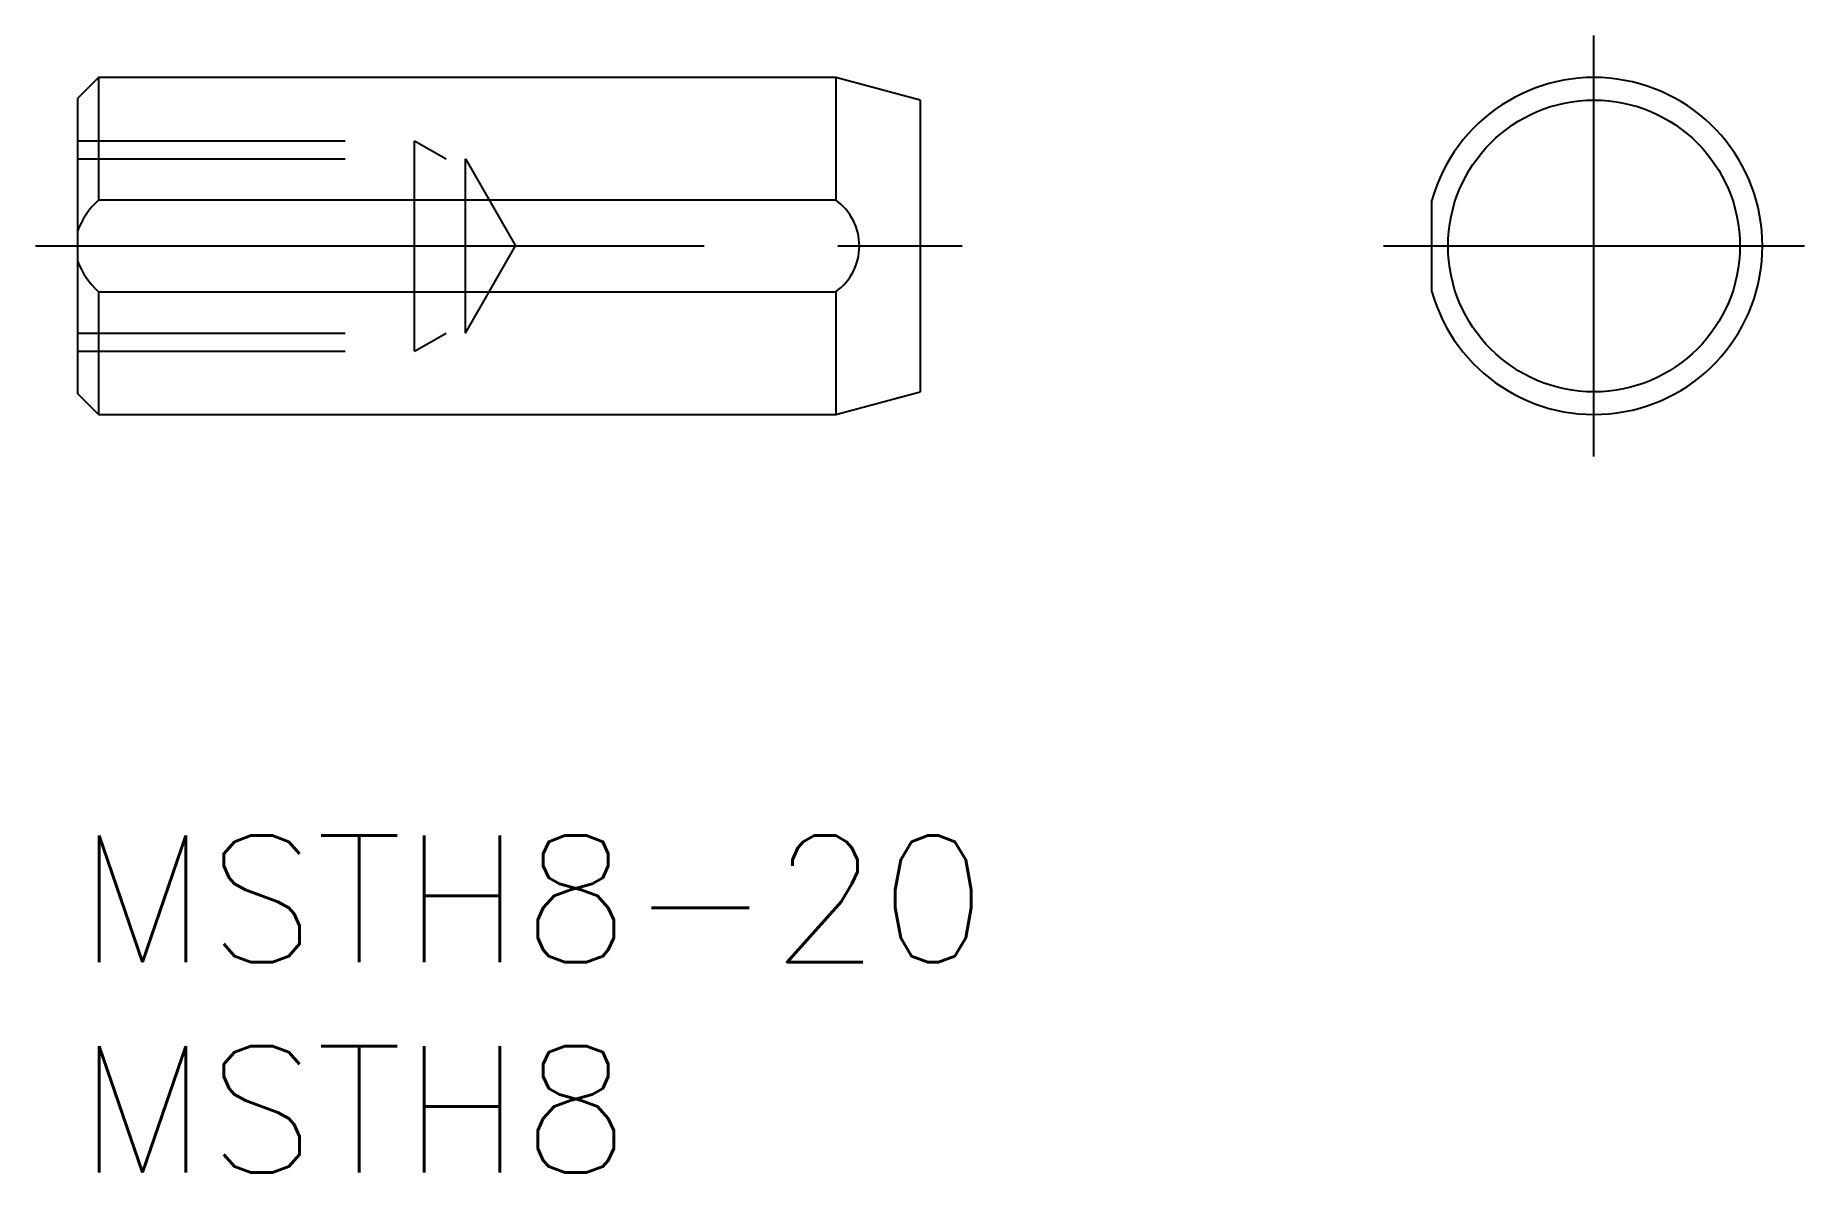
# Model space of a CAD drawing. Extents: x -1 to 41, y -8 to 19.
import ezdxf

# ---------------------------------------------------------------- set-up
doc = ezdxf.new("R2010")
doc.units = 0
doc.header["$LTSCALE"] = 0.5
doc.linetypes.add('CENTER', pattern=[50.8, 31.75, -6.35, 6.35, -6.35])
doc.linetypes.add('DASHED', pattern=[19.05, 12.7, -6.35])
for name, color, linetype in [('MSM_CENTER', 1, 'CENTER'), ('MSM_CONTINUOUS', 7, 'CONTINUOUS'), ('MSM_DASHED', 4, 'DASHED'), ('MSM_PART_NUMBER', 7, 'CONTINUOUS')]:
    doc.layers.add(name, color=color, linetype=linetype)
doc.styles.get("Standard").update_dxf_attribs({"font": 'txt.shx', "height": 3, "bigfont": 'bigfont.shx'})

# ---------------------------------------------------------------- blocks, each defined once
blk = doc.blocks.new('*U2')
at = {"layer": 'MSM_PART_NUMBER'}
blk.add_text('MSTH8-20', height=3, dxfattribs=at).set_placement((0, -3))
blk = doc.blocks.new('*U3')
at = {"layer": 'MSM_PART_NUMBER'}
blk.add_text('MSTH8', height=3, dxfattribs=at).set_placement((0, -8))

msp = doc.modelspace()

# ---------------------------------------------------------------- linework, layer by layer
at = {"layer": 'MSM_CENTER'}
for p, q in [((36, 9), (36, 19)), ((-1, 14), (21, 14)), ((31, 14), (41, 14))]:
    msp.add_line(p, q, dxfattribs=at)
at = {"layer": 'MSM_CONTINUOUS'}
for p, q in [((0.5, 18), (0, 17.5)), ((18, 18), (0.5, 18)), ((0.5, 18), (0.5, 15.085)), ((20, 17.464), (18, 18)), ((18, 18), (18, 15.085)), ((0, 17.5), (0, 10.5)), ((20, 17.464), (20, 10.536)), ((18, 15.085), (0.5, 15.085)), ((32.15, 12.915), (32.15, 15.085)), ((0.5, 12.915), (18, 12.915)), ((0.5, 12.915), (0.5, 10)), ((18, 12.915), (18, 10)), ((0.5, 10), (0, 10.5)), ((18, 10), (20, 10.536)), ((0.5, 10), (18, 10))]:
    msp.add_line(p, q, dxfattribs=at)
msp.add_circle((36, 14), 3.464, dxfattribs=at)
for centre, radius, start, end in [((36, 14), 4, 195.7405, 164.2595), ((1.719, 13.717), 1.832, 131.7002, 159.737), ((17.227, 14), 1.333, 305.4779, 54.5221), ((1.719, 14.283), 1.832, 200.263, 228.2998)]:
    msp.add_arc(centre, radius, start, end, dxfattribs=at)
at = {"layer": 'MSM_DASHED'}
for p, q in [((0, 16.5), (8, 16.5)), ((8, 11.5), (8, 16.5)), ((8, 16.5), (8.75, 16.067)), ((0, 16.067), (9.207, 16.067)), ((9.207, 11.933), (9.207, 16.067)), ((9.207, 16.067), (10.4, 14)), ((9.207, 11.933), (10.4, 14)), ((0, 11.933), (9.207, 11.933)), ((8, 11.5), (8.75, 11.933)), ((0, 11.5), (8, 11.5))]:
    msp.add_line(p, q, dxfattribs=at)

# ---------------------------------------------------------------- block references
at = {"layer": 'MSM_CONTINUOUS'}
for name in ['*U2', '*U3']:
    msp.add_blockref(name, (0, 0), dxfattribs=at)

doc.saveas('drawing.dxf')
